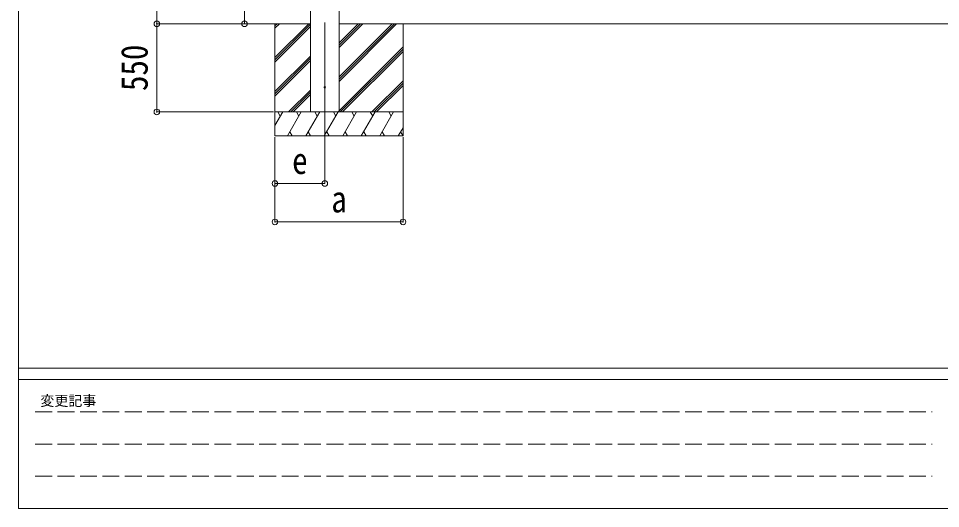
# Model space of a CAD drawing. Units: millimetres at full size; details may follow other scales. Extents: x -9783 to 33754, y -10064 to 6752.
# Drawn here: x -9783 to -4022, y -6828 to -3770 of the extents above; entities that cross this region are included whole.
import ezdxf
from ezdxf.enums import TextEntityAlignment as Align

# ---------------------------------------------------------------- set-up
doc = ezdxf.new("R2010")
doc.units = ezdxf.units.MM
doc.header["$LTSCALE"] = 35
doc.header["$PDMODE"] = 32
doc.header["$PDSIZE"] = 35
doc.linetypes.add('DASHED3', pattern=[4, 3, -1])
for name, color, linetype, lineweight in [('0-0_0', 7, 'Continuous', 9), ('0-1_本体', 4, 'Continuous', 9), ('0-2_部品', 7, 'Continuous', 9), ('0-8_PARTS2', 2, 'Continuous', 9), ('0-A_寸法', 6, 'Continuous', 9), ('F-0_240', 7, 'Continuous', 9)]:
    doc.layers.add(name, color=color, linetype=linetype, lineweight=lineweight)
doc.styles.add('ＭＳ ゴシック', font='')
doc.styles.get('ＭＳ ゴシック').set_extended_font_data('MS Gothic')

msp = doc.modelspace()

# ---------------------------------------------------------------- linework, layer by layer
at = {"layer": '0-0_0'}
for p, q in [((-8554.31, -3803.36), (-7957.97, -3803.36)), ((-8180.22, -3803.36), (-8180.22, -4503.36)), ((-8180.22, -4014.59), (-7968.99, -3803.36)), ((-8180.22, -3830.74), (-8152.84, -3803.36)), ((-8180.22, -3816.6), (-8166.98, -3803.36)), ((-8180.22, -4028.73), (-7957.97, -3806.48)), ((-8180.22, -4042.87), (-7957.97, -3820.62)), ((-7779.97, -4163.12), (-7420.21, -3803.36)), ((-7779.97, -4134.83), (-7448.49, -3803.36)), ((-7779.97, -4148.98), (-7434.35, -3803.36)), ((-7779.97, -3950.99), (-7632.34, -3803.36)), ((-7779.97, -3936.85), (-7646.48, -3803.36)), ((-7779.97, -3922.7), (-7660.62, -3803.36)), ((-7779.97, -3803.36), (-2722, -3803.36)), ((-7380.22, -3803.36), (-7380.22, -4503.36)), ((-7786.36, -4353.36), (-7380.22, -3947.22)), ((-7772.22, -4353.36), (-7380.22, -3961.36)), ((-8180.22, -4226.72), (-7957.97, -4004.47)), ((-8180.22, -4240.86), (-7957.97, -4018.61)), ((-8180.22, -4255), (-7957.97, -4032.75)), ((-7758.08, -4353.36), (-7380.22, -3975.5)), ((-7574.23, -4353.36), (-7380.22, -4159.35)), ((-7560.09, -4353.36), (-7380.22, -4173.49)), ((-7545.95, -4353.36), (-7380.22, -4187.63)), ((-8094.73, -4353.36), (-7957.97, -4216.6)), ((-8080.59, -4353.36), (-7957.97, -4230.74)), ((-8066.45, -4353.36), (-7957.97, -4244.88)), ((-7380.22, -4353.36), (-8180.22, -4353.36)), ((-8180.22, -4437.19), (-8131.82, -4353.36)), ((-8146.82, -4379.34), (-8161.82, -4353.36)), ((-8102.95, -4503.36), (-8016.35, -4353.36)), ((-8031.35, -4379.34), (-8046.36, -4353.36)), ((-7987.48, -4503.36), (-7900.88, -4353.36)), ((-7915.88, -4379.34), (-7930.88, -4353.36)), ((-7872.01, -4503.36), (-7785.41, -4353.36)), ((-7800.41, -4379.34), (-7815.41, -4353.36)), ((-7756.54, -4503.36), (-7669.94, -4353.36)), ((-7684.94, -4379.34), (-7699.94, -4353.36)), ((-7641.07, -4503.36), (-7554.47, -4353.36)), ((-7584.47, -4353.36), (-7569.47, -4379.34)), ((-7525.6, -4503.36), (-7439, -4353.36)), ((-7454, -4379.34), (-7469, -4353.36)), ((-8087.96, -4477.38), (-8072.96, -4503.36)), ((-7972.49, -4477.38), (-7957.49, -4503.36)), ((-7857.02, -4477.38), (-7842.02, -4503.36)), ((-7741.55, -4477.38), (-7726.55, -4503.36)), ((-7626.08, -4477.38), (-7611.08, -4503.36)), ((-7510.61, -4477.38), (-7495.61, -4503.36)), ((-7410.13, -4503.36), (-7380.22, -4451.55)), ((-7395.13, -4477.38), (-7380.14, -4503.36)), ((-8180.22, -4503.36), (-7380.22, -4503.36))]:
    msp.add_line(p, q, dxfattribs=at)
at = {"layer": '0-1_本体'}
for p, q in [((-7957.97, -4349.62), (-7957.97, -913.06)), ((-7779.97, -869.62), (-7779.97, -4349.62))]:
    msp.add_line(p, q, dxfattribs=at)
at = {"layer": '0-2_部品'}
msp.add_circle((-7868.97, -4199.62), 4.5, dxfattribs=at)
at = {"layer": '0-8_PARTS2'}
msp.add_line((-7868.97, -3794.15), (-7868.97, -4553.36), dxfattribs=at)
at = {"layer": '0-A_寸法'}
for p, q in [((-8918.55, -3803.36), (-8918.55, -900.36)), ((-8370.58, -3803.36), (-8370.58, -1003.36)), ((-8918.55, -3803.36), (-8190.43, -3803.36)), ((-8918.55, -4353.36), (-8918.55, -3803.36)), ((-8918.55, -4353.36), (-8190.43, -4353.36)), ((-8180.22, -5039.72), (-8180.22, -4510.78)), ((-8180.22, -4799.74), (-8180.22, -4510.78)), ((-7868.97, -4799.74), (-7868.97, -4510.78)), ((-7380.22, -5039.72), (-7380.22, -4510.78)), ((-7868.97, -4799.74), (-8180.22, -4799.74)), ((-8180.22, -5039.72), (-7380.22, -5039.72))]:
    msp.add_line(p, q, dxfattribs=at)
for p in [(-8918.55, -3803.36), (-8370.58, -3803.36), (-8918.55, -4353.36), (-8180.22, -4799.74), (-7868.97, -4799.74), (-8180.22, -5039.72), (-7380.22, -5039.72)]:
    msp.add_point(p, dxfattribs=at)
at = {"layer": 'F-0_240', "color": 5}
for p, q in [((-9783.03, 6751.9), (-9783.03, -6828.1)), ((-9783.03, -5953.1), (9396.97, -5953.1)), ((-9783.03, -6023.1), (6285.75, -6023.1)), ((-9783.03, -6828.1), (9396.97, -6828.1))]:
    msp.add_line(p, q, dxfattribs=at)
at = {"layer": 'F-0_240', "color": 4, "linetype": 'DASHED3'}
for p, q in [((-9678.03, -6224.35), (-4074.25, -6224.35)), ((-9678.03, -6425.6), (-4074.25, -6425.6)), ((-9678.03, -6626.85), (-4074.25, -6626.85))]:
    msp.add_line(p, q, dxfattribs=at)

# ---------------------------------------------------------------- texts
at = {"layer": '0-A_寸法', "color": 7, "style": 'ＭＳ ゴシック', "width": 0.85}
msp.add_text('550', height=166.8, rotation=90, dxfattribs=at).set_placement((-8925.55, -4222.73), align=Align.BOTTOM_LEFT)
for s, p in [('e', (-8072.72, -4790.24)), ('a', (-7828.35, -5030.22))]:
    msp.add_text(s, height=166.8, dxfattribs=at).set_placement(p, align=Align.BOTTOM_LEFT)
at = {"layer": 'F-0_240', "style": 'ＭＳ ゴシック'}
msp.add_text('変更記事', height=64.15, dxfattribs=at).set_placement((-9646.27, -6206.85), align=Align.BOTTOM_LEFT)

doc.saveas('drawing.dxf')
